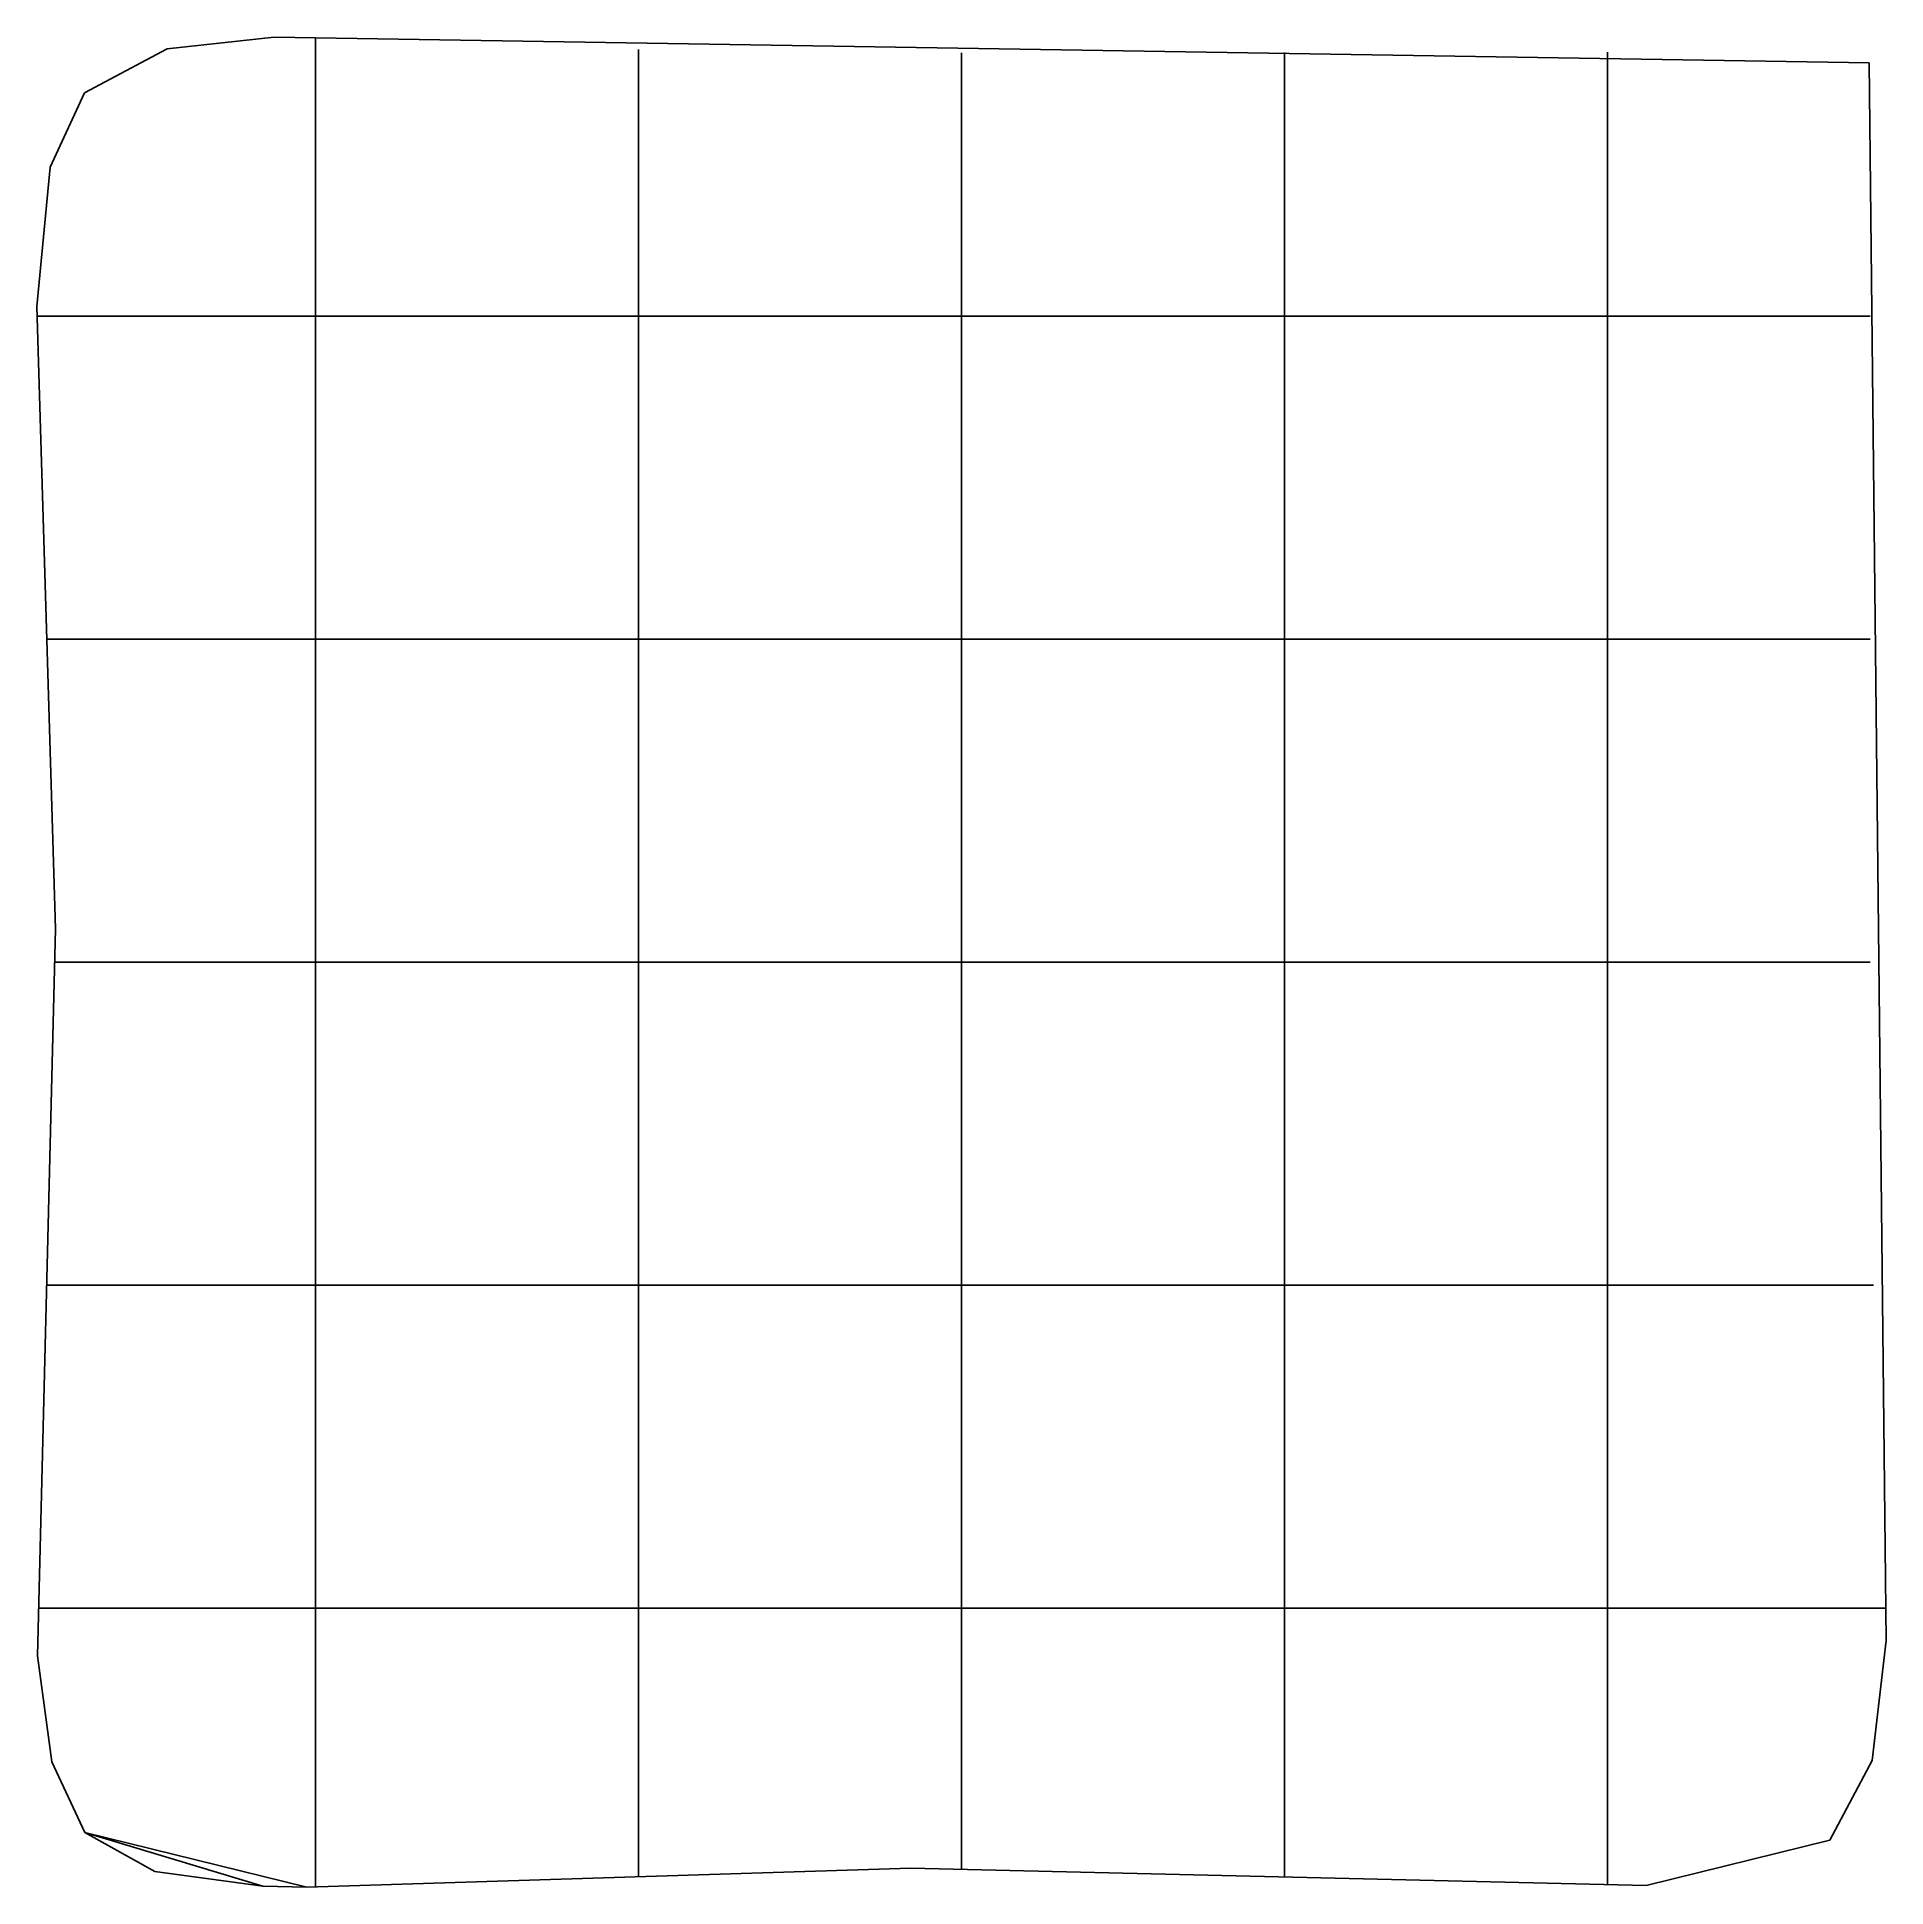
# Model space of a CAD drawing. Extents: x 0.4 to 14.7, y 0.4 to 14.8.
import ezdxf

# ---------------------------------------------------------------- set-up
doc = ezdxf.new("R2010")
doc.units = 0

msp = doc.modelspace()

# ---------------------------------------------------------------- linework, layer by layer
for p, q in [((2.272269, 14.751577), (1.443943, 14.661116)), ((2.272269, 14.751577), (1.443943, 14.661116)), ((14.618082, 14.55107), (2.272269, 14.751577)), ((14.618082, 14.55107), (2.272269, 14.751577)), ((1.443943, 14.661116), (0.802872, 14.318305)), ((1.443943, 14.661116), (0.802872, 14.318305)), ((2.592849, 14.716912), (2.592849, 14.742)), ((2.592849, 14.696833), (2.592849, 14.716912)), ((2.592849, 14.410383), (2.592849, 14.696833)), ((5.092849, 14.628767), (5.092849, 14.655)), ((5.092849, 14.613124), (5.092849, 14.628767)), ((5.092849, 14.325687), (5.092849, 14.613124)), ((7.592849, 14.367578), (7.592849, 14.628)), ((10.092849, 14.604433), (10.092849, 14.631)), ((10.092849, 14.589949), (10.092849, 14.604433)), ((12.592849, 14.608489), (12.592849, 14.635)), ((12.592849, 14.593814), (12.592849, 14.608489)), ((10.092849, 14.302264), (10.092849, 14.589949)), ((12.592849, 14.30617), (12.592849, 14.593814)), ((14.748152, 2.341912), (14.618082, 14.55107)), ((14.748152, 2.341912), (14.618082, 14.55107)), ((0.802872, 14.318305), (0.537053, 13.744036)), ((0.802872, 14.318305), (0.537053, 13.744036)), ((2.592849, 12.977179), (2.592849, 14.410383)), ((5.092849, 12.888501), (5.092849, 14.325687)), ((7.592849, 14.299335), (7.592849, 14.367578)), ((7.592849, 12.859801), (7.592849, 14.299335)), ((10.092849, 12.863841), (10.092849, 14.302264)), ((12.592849, 12.867949), (12.592849, 14.30617)), ((0.537053, 13.744036), (0.4361, 12.665617)), ((0.537053, 13.744036), (0.4361, 12.665617)), ((2.592849, 12.952548), (2.592849, 12.977179)), ((2.592849, 12.663194), (2.592849, 12.952548)), ((5.092849, 12.869323), (5.092849, 12.888501)), ((5.092849, 12.579), (5.092849, 12.869323)), ((7.592849, 12.842226), (7.592849, 12.859801)), ((7.592849, 12.552871), (7.592849, 12.842226)), ((10.092849, 12.846097), (10.092849, 12.863841)), ((10.092849, 12.555774), (10.092849, 12.846097)), ((12.592849, 12.849968), (12.592849, 12.867949)), ((12.592849, 12.559645), (12.592849, 12.849968)), ((0.4361, 12.665617), (0.580637, 7.849516)), ((0.4361, 12.665617), (0.580637, 7.849516)), ((2.592849, 12.617581), (2.592849, 12.663194)), ((2.592849, 12.577452), (2.592849, 12.617581)), ((0.438, 12.592238), (0.463025, 12.592238)), ((0.438, 12.592238), (0.463025, 12.592238)), ((0.463025, 12.592238), (0.483372, 12.592238)), ((0.483372, 12.592238), (0.76976, 12.592238)), ((0.76976, 12.592238), (2.201702, 12.592238)), ((2.201702, 12.592238), (2.226645, 12.592238)), ((2.226645, 12.592238), (2.516968, 12.592238)), ((2.516968, 12.592238), (2.562581, 12.592238)), ((2.562581, 12.592238), (2.602796, 12.592238)), ((2.592849, 11.15098), (2.592849, 12.577452)), ((2.602796, 12.592238), (4.028318, 12.592238)), ((4.028318, 12.592238), (4.313422, 12.592238)), ((4.313422, 12.592238), (4.382067, 12.592238)), ((4.382067, 12.592238), (4.383148, 12.592238)), ((4.383148, 12.592238), (4.384914, 12.592238)), ((4.384914, 12.592238), (4.387859, 12.592238)), ((4.387859, 12.592238), (4.390988, 12.592238)), ((4.390988, 12.592238), (4.39306, 12.592238)), ((4.39306, 12.592238), (4.39425, 12.592238)), ((4.39425, 12.592238), (4.394732, 12.592238)), ((4.394732, 12.592238), (5.781268, 12.592238)), ((5.092849, 12.533387), (5.092849, 12.579)), ((5.092849, 12.494772), (5.092849, 12.533387)), ((5.092849, 11.06925), (5.092849, 12.494772)), ((5.781268, 12.592238), (5.784408, 12.592238)), ((5.784408, 12.592238), (5.789532, 12.592238)), ((5.789532, 12.592238), (5.793235, 12.592238)), ((5.793235, 12.592238), (5.794117, 12.592238)), ((5.794117, 12.592238), (5.863074, 12.592238)), ((5.863074, 12.592238), (6.148179, 12.592238)), ((6.148179, 12.592238), (7.5737, 12.592238)), ((7.5737, 12.592238), (7.613742, 12.592238)), ((7.592849, 12.507258), (7.592849, 12.552871)), ((7.592849, 12.469112), (7.592849, 12.507258)), ((7.592849, 11.042641), (7.592849, 12.469112)), ((7.613742, 12.592238), (7.659355, 12.592238)), ((7.659355, 12.592238), (7.949677, 12.592238)), ((7.949677, 12.592238), (7.982935, 12.592238)), ((7.982935, 12.592238), (9.408457, 12.592238)), ((9.408457, 12.592238), (9.693561, 12.592238)), ((9.693561, 12.592238), (9.726645, 12.592238)), ((9.726645, 12.592238), (9.772258, 12.592238)), ((9.772258, 12.592238), (9.817692, 12.592238)), ((9.817692, 12.592238), (11.243214, 12.592238)), ((10.092849, 12.510161), (10.092849, 12.555774)), ((10.092849, 12.471963), (10.092849, 12.510161)), ((10.092849, 11.046442), (10.092849, 12.471963)), ((11.243214, 12.592238), (11.528318, 12.592238)), ((11.528318, 12.592238), (11.549226, 12.592238)), ((11.549226, 12.592238), (13.000839, 12.592238)), ((12.592849, 12.514032), (12.592849, 12.559645)), ((12.592849, 12.475765), (12.592849, 12.514032)), ((12.592849, 11.050243), (12.592849, 12.475765)), ((13.000839, 12.592238), (13.046452, 12.592238)), ((13.046452, 12.592238), (13.06202, 12.592238)), ((13.06202, 12.592238), (13.349765, 12.592238)), ((13.349765, 12.592238), (14.58515, 12.592238)), ((14.58515, 12.592238), (14.599348, 12.592238)), ((14.599348, 12.592238), (14.626, 12.592238)), ((2.592849, 10.866826), (2.592849, 11.15098)), ((5.092849, 10.784146), (5.092849, 11.06925)), ((7.592849, 10.758487), (7.592849, 11.042641)), ((10.092849, 10.761338), (10.092849, 11.046442)), ((12.592849, 10.765139), (12.592849, 11.050243)), ((2.592849, 10.797741), (2.592849, 10.866826)), ((2.592849, 10.796852), (2.592849, 10.797741)), ((2.592849, 10.794078), (2.592849, 10.796852)), ((2.592849, 10.78795), (2.592849, 10.794078)), ((2.592849, 10.785268), (2.592849, 10.78795)), ((2.592849, 9.397808), (2.592849, 10.785268)), ((5.092849, 10.715801), (5.092849, 10.784146)), ((7.592849, 10.690873), (7.592849, 10.758487)), ((10.092849, 10.693718), (10.092849, 10.761338)), ((12.592849, 10.697438), (12.592849, 10.765139)), ((5.092849, 10.714226), (5.092849, 10.715801)), ((5.092849, 10.709852), (5.092849, 10.714226)), ((5.092849, 10.706119), (5.092849, 10.709852)), ((5.092849, 10.702012), (5.092849, 10.706119)), ((5.092849, 10.698268), (5.092849, 10.702012)), ((5.092849, 9.311732), (5.092849, 10.698268)), ((7.592849, 10.690438), (7.592849, 10.690873)), ((7.592849, 10.688801), (7.592849, 10.690438)), ((7.592849, 10.687226), (7.592849, 10.688801)), ((7.592849, 10.682852), (7.592849, 10.687226)), ((7.592849, 10.680078), (7.592849, 10.682852)), ((7.592849, 10.67395), (7.592849, 10.680078)), ((7.592849, 10.671675), (7.592849, 10.67395)), ((7.592849, 10.671192), (7.592849, 10.671675)), ((7.592849, 9.283732), (7.592849, 10.671192)), ((10.092849, 10.6935), (10.092849, 10.693718)), ((10.092849, 10.691864), (10.092849, 10.6935)), ((10.092849, 10.688546), (10.092849, 10.691864)), ((10.092849, 10.686808), (10.092849, 10.688546)), ((10.092849, 10.685852), (10.092849, 10.686808)), ((10.092849, 10.682119), (10.092849, 10.685852)), ((10.092849, 10.681141), (10.092849, 10.682119)), ((10.092849, 10.678012), (10.092849, 10.681141)), ((10.092849, 10.67475), (10.092849, 10.678012)), ((10.092849, 10.674268), (10.092849, 10.67475)), ((10.092849, 9.287732), (10.092849, 10.674268)), ((12.592849, 10.695801), (12.592849, 10.697438)), ((12.592849, 10.695051), (12.592849, 10.695801)), ((12.592849, 10.689852), (12.592849, 10.695051)), ((12.592849, 10.686119), (12.592849, 10.689852)), ((12.592849, 10.685141), (12.592849, 10.686119)), ((12.592849, 10.682012), (12.592849, 10.685141)), ((12.592849, 10.678268), (12.592849, 10.682012)), ((12.592849, 9.291732), (12.592849, 10.678268)), ((0.514, 10.092238), (0.540015, 10.092238)), ((0.514, 10.092238), (0.540015, 10.092238)), ((0.540015, 10.092238), (0.556445, 10.092238)), ((0.556445, 10.092238), (0.843711, 10.092238)), ((0.843711, 10.092238), (2.280044, 10.092238)), ((2.280044, 10.092238), (2.300194, 10.092238)), ((2.300194, 10.092238), (2.590516, 10.092238)), ((2.590516, 10.092238), (2.636129, 10.092238)), ((2.636129, 10.092238), (2.675023, 10.092238)), ((2.675023, 10.092238), (4.100544, 10.092238)), ((4.100544, 10.092238), (4.385648, 10.092238)), ((4.385648, 10.092238), (4.45349, 10.092238)), ((4.45349, 10.092238), (4.453949, 10.092238)), ((4.453949, 10.092238), (4.459148, 10.092238)), ((4.459148, 10.092238), (4.462881, 10.092238)), ((4.462881, 10.092238), (4.463859, 10.092238)), ((4.463859, 10.092238), (4.466988, 10.092238)), ((4.466988, 10.092238), (4.470732, 10.092238)), ((4.470732, 10.092238), (5.857268, 10.092238)), ((5.857268, 10.092238), (5.858228, 10.092238)), ((5.858228, 10.092238), (5.86146, 10.092238)), ((5.86146, 10.092238), (5.864563, 10.092238)), ((5.864563, 10.092238), (5.865532, 10.092238)), ((5.865532, 10.092238), (5.935301, 10.092238)), ((5.935301, 10.092238), (6.220405, 10.092238)), ((6.220405, 10.092238), (7.645927, 10.092238)), ((7.645927, 10.092238), (7.68729, 10.092238)), ((7.68729, 10.092238), (7.732903, 10.092238)), ((7.732903, 10.092238), (8.023226, 10.092238)), ((8.023226, 10.092238), (8.055162, 10.092238)), ((8.055162, 10.092238), (9.480683, 10.092238)), ((9.480683, 10.092238), (9.509871, 10.092238)), ((9.509871, 10.092238), (9.800194, 10.092238)), ((9.800194, 10.092238), (9.845806, 10.092238)), ((9.845806, 10.092238), (9.889919, 10.092238)), ((9.889919, 10.092238), (11.31544, 10.092238)), ((11.31544, 10.092238), (11.600544, 10.092238)), ((11.600544, 10.092238), (11.622774, 10.092238)), ((11.622774, 10.092238), (13.074387, 10.092238)), ((13.074387, 10.092238), (13.12, 10.092238)), ((13.12, 10.092238), (13.134915, 10.092238)), ((13.134915, 10.092238), (13.42266, 10.092238)), ((13.42266, 10.092238), (13.57517, 10.092238)), ((13.57517, 10.092238), (13.684536, 10.092238)), ((13.684536, 10.092238), (14.626, 10.092238)), ((2.592849, 9.396847), (2.592849, 9.397808)), ((2.592849, 9.395667), (2.592849, 9.396847)), ((2.592849, 9.393612), (2.592849, 9.395667)), ((2.592849, 9.388517), (2.592849, 9.393612)), ((2.592849, 9.386732), (2.592849, 9.388517)), ((2.592849, 9.385765), (2.592849, 9.386732)), ((2.592849, 9.384758), (2.592849, 9.385765)), ((2.592849, 9.316223), (2.592849, 9.384758)), ((2.592849, 9.03207), (2.592849, 9.316223)), ((5.092849, 9.310772), (5.092849, 9.311732)), ((5.092849, 9.30754), (5.092849, 9.310772)), ((5.092849, 9.304437), (5.092849, 9.30754)), ((5.092849, 9.234494), (5.092849, 9.304437)), ((5.092849, 8.949389), (5.092849, 9.234494)), ((7.592849, 9.279612), (7.592849, 9.283732)), ((7.592849, 9.278506), (7.592849, 9.279612)), ((7.592849, 9.207884), (7.592849, 9.278506)), ((7.592849, 8.92373), (7.592849, 9.207884)), ((10.092849, 9.28354), (10.092849, 9.287732)), ((10.092849, 9.282144), (10.092849, 9.28354)), ((10.092849, 9.211685), (10.092849, 9.282144)), ((10.092849, 8.926581), (10.092849, 9.211685)), ((12.592849, 9.290772), (12.592849, 9.291732)), ((12.592849, 9.28754), (12.592849, 9.290772)), ((12.592849, 9.285856), (12.592849, 9.28754)), ((12.592849, 9.215487), (12.592849, 9.285856)), ((12.592849, 8.930382), (12.592849, 9.215487)), ((2.592849, 7.605598), (2.592849, 9.03207)), ((5.092849, 7.523868), (5.092849, 8.949389)), ((7.592849, 7.497258), (7.592849, 8.92373)), ((10.092849, 7.50106), (10.092849, 8.926581)), ((12.592849, 7.504861), (12.592849, 8.930382)), ((0.580637, 7.849516), (0.441229, 2.22348)), ((0.580637, 7.849516), (0.441229, 2.22348)), ((0.576, 7.592238), (0.576861, 7.592238)), ((0.576, 7.592238), (0.576861, 7.592238)), ((0.576861, 7.592238), (0.834333, 7.592238)), ((0.834333, 7.592238), (0.904243, 7.592238)), ((0.904243, 7.592238), (2.344768, 7.592238)), ((2.344768, 7.592238), (2.361161, 7.592238)), ((2.361161, 7.592238), (2.650516, 7.592238)), ((2.592849, 7.565452), (2.592849, 7.605598)), ((2.650516, 7.592238), (2.696129, 7.592238)), ((2.696129, 7.592238), (2.733944, 7.592238)), ((2.733944, 7.592238), (4.160416, 7.592238)), ((4.160416, 7.592238), (4.44457, 7.592238)), ((4.44457, 7.592238), (4.512067, 7.592238)), ((4.512067, 7.592238), (4.515199, 7.592238)), ((4.515199, 7.592238), (4.51852, 7.592238)), ((4.51852, 7.592238), (4.521148, 7.592238)), ((4.521148, 7.592238), (4.523922, 7.592238)), ((4.523922, 7.592238), (4.53005, 7.592238)), ((4.53005, 7.592238), (4.532325, 7.592238)), ((4.532325, 7.592238), (4.532808, 7.592238)), ((4.532808, 7.592238), (5.920268, 7.592238)), ((5.920268, 7.592238), (5.922333, 7.592238)), ((5.922333, 7.592238), (5.923334, 7.592238)), ((5.923334, 7.592238), (5.924016, 7.592238)), ((5.924016, 7.592238), (5.995173, 7.592238)), ((5.995173, 7.592238), (6.279327, 7.592238)), ((6.279327, 7.592238), (7.705798, 7.592238)), ((7.705798, 7.592238), (7.748258, 7.592238)), ((7.748258, 7.592238), (7.793871, 7.592238)), ((7.793871, 7.592238), (8.083226, 7.592238)), ((8.083226, 7.592238), (8.114083, 7.592238)), ((8.114083, 7.592238), (9.540555, 7.592238)), ((9.540555, 7.592238), (9.570839, 7.592238)), ((9.570839, 7.592238), (9.860194, 7.592238)), ((9.860194, 7.592238), (9.905806, 7.592238)), ((9.905806, 7.592238), (9.94884, 7.592238)), ((9.94884, 7.592238), (11.375312, 7.592238)), ((11.375312, 7.592238), (11.659466, 7.592238)), ((11.659466, 7.592238), (11.731448, 7.592238)), ((11.731448, 7.592238), (11.732325, 7.592238)), ((11.732325, 7.592238), (11.732808, 7.592238)), ((11.732808, 7.592238), (13.120268, 7.592238)), ((13.120268, 7.592238), (13.124388, 7.592238)), ((13.124388, 7.592238), (13.129483, 7.592238)), ((13.129483, 7.592238), (13.131268, 7.592238)), ((13.131268, 7.592238), (13.132235, 7.592238)), ((13.132235, 7.592238), (13.133992, 7.592238)), ((13.133992, 7.592238), (13.13569, 7.592238)), ((13.13569, 7.592238), (13.137395, 7.592238)), ((13.137395, 7.592238), (13.139718, 7.592238)), ((13.139718, 7.592238), (13.141312, 7.592238)), ((13.141312, 7.592238), (13.142697, 7.592238)), ((13.142697, 7.592238), (13.195342, 7.592238)), ((13.195342, 7.592238), (13.482127, 7.592238)), ((13.482127, 7.592238), (14.58515, 7.592238)), ((14.58515, 7.592238), (14.599348, 7.592238)), ((14.599348, 7.592238), (14.626, 7.592238)), ((2.592849, 7.519839), (2.592849, 7.565452)), ((2.592849, 7.230484), (2.592849, 7.519839)), ((5.092849, 7.482226), (5.092849, 7.523868)), ((5.092849, 7.436613), (5.092849, 7.482226)), ((7.592849, 7.455129), (7.592849, 7.497258)), ((7.592849, 7.409516), (7.592849, 7.455129)), ((10.092849, 7.459), (10.092849, 7.50106)), ((10.092849, 7.413387), (10.092849, 7.459)), ((12.592849, 7.462871), (12.592849, 7.504861)), ((12.592849, 7.417258), (12.592849, 7.462871)), ((5.092849, 7.14629), (5.092849, 7.436613)), ((7.592849, 7.120161), (7.592849, 7.409516)), ((10.092849, 7.123065), (10.092849, 7.413387)), ((12.592849, 7.126935), (12.592849, 7.417258)), ((2.592849, 7.197313), (2.592849, 7.230484)), ((2.592849, 5.770841), (2.592849, 7.197313)), ((5.092849, 7.114633), (5.092849, 7.14629)), ((5.092849, 5.689111), (5.092849, 7.114633)), ((7.592849, 7.088973), (7.592849, 7.120161)), ((7.592849, 5.662501), (7.592849, 7.088973)), ((10.092849, 7.091824), (10.092849, 7.123065)), ((10.092849, 5.666303), (10.092849, 7.091824)), ((12.592849, 7.095626), (12.592849, 7.126935)), ((12.592849, 5.670104), (12.592849, 7.095626)), ((2.592849, 5.486687), (2.592849, 5.770841)), ((5.092849, 5.659645), (5.092849, 5.689111)), ((5.092849, 5.369323), (5.092849, 5.659645)), ((7.592849, 5.632548), (7.592849, 5.662501)), ((7.592849, 5.349968), (7.592849, 5.632548)), ((10.092849, 5.636419), (10.092849, 5.666303)), ((10.092849, 5.346097), (10.092849, 5.636419)), ((12.592849, 5.64029), (12.592849, 5.670104)), ((12.592849, 5.349968), (12.592849, 5.64029)), ((2.592849, 5.453516), (2.592849, 5.486687)), ((2.592849, 5.407903), (2.592849, 5.453516)), ((2.592849, 5.362556), (2.592849, 5.407903)), ((2.592849, 3.936084), (2.592849, 5.362556)), ((5.092849, 5.32371), (5.092849, 5.369323)), ((5.092849, 5.279876), (5.092849, 5.32371)), ((7.592849, 5.343194), (7.592849, 5.349968)), ((7.592849, 5.297581), (7.592849, 5.343194)), ((7.592849, 5.254216), (7.592849, 5.297581)), ((10.092849, 5.300484), (10.092849, 5.346097)), ((10.092849, 5.257068), (10.092849, 5.300484)), ((12.592849, 5.304355), (12.592849, 5.349968)), ((12.592849, 5.260869), (12.592849, 5.304355)), ((5.092849, 3.854355), (5.092849, 5.279876)), ((7.592849, 3.827745), (7.592849, 5.254216)), ((10.092849, 3.831546), (10.092849, 5.257068)), ((12.592849, 3.835348), (12.592849, 5.260869)), ((0.513, 5.092238), (0.777539, 5.092238)), ((0.513, 5.092238), (0.777539, 5.092238)), ((0.777539, 5.092238), (0.842754, 5.092238)), ((0.842754, 5.092238), (2.280044, 5.092238)), ((2.280044, 5.092238), (2.300194, 5.092238)), ((2.300194, 5.092238), (2.589548, 5.092238)), ((2.589548, 5.092238), (2.635161, 5.092238)), ((2.635161, 5.092238), (2.674072, 5.092238)), ((2.674072, 5.092238), (4.100544, 5.092238)), ((4.100544, 5.092238), (4.384698, 5.092238)), ((4.384698, 5.092238), (4.45249, 5.092238)), ((4.45249, 5.092238), (4.453013, 5.092238)), ((4.453013, 5.092238), (4.45552, 5.092238)), ((4.45552, 5.092238), (4.458148, 5.092238)), ((4.458148, 5.092238), (4.460922, 5.092238)), ((4.460922, 5.092238), (4.46705, 5.092238)), ((4.46705, 5.092238), (4.469325, 5.092238)), ((4.469325, 5.092238), (4.469808, 5.092238)), ((4.469808, 5.092238), (5.857268, 5.092238)), ((5.857268, 5.092238), (5.861388, 5.092238)), ((5.861388, 5.092238), (5.864492, 5.092238)), ((5.864492, 5.092238), (5.865462, 5.092238)), ((5.865462, 5.092238), (5.935301, 5.092238)), ((5.935301, 5.092238), (6.219455, 5.092238)), ((6.219455, 5.092238), (7.645927, 5.092238)), ((7.645927, 5.092238), (7.68729, 5.092238)), ((7.68729, 5.092238), (7.732903, 5.092238)), ((7.732903, 5.092238), (8.022258, 5.092238)), ((8.022258, 5.092238), (8.054212, 5.092238)), ((8.054212, 5.092238), (8.111495, 5.092238)), ((8.111495, 5.092238), (9.480683, 5.092238)), ((9.480683, 5.092238), (9.509871, 5.092238)), ((9.509871, 5.092238), (9.799226, 5.092238)), ((9.799226, 5.092238), (9.844839, 5.092238)), ((9.844839, 5.092238), (9.888968, 5.092238)), ((9.888968, 5.092238), (11.31544, 5.092238)), ((11.31544, 5.092238), (11.599594, 5.092238)), ((11.599594, 5.092238), (11.621806, 5.092238)), ((11.621806, 5.092238), (13.074387, 5.092238)), ((13.074387, 5.092238), (13.12, 5.092238)), ((13.12, 5.092238), (13.136394, 5.092238)), ((13.136394, 5.092238), (13.422925, 5.092238)), ((13.422925, 5.092238), (14.609299, 5.092238)), ((14.609299, 5.092238), (14.624698, 5.092238)), ((14.624698, 5.092238), (14.651, 5.092238)), ((2.592849, 3.65193), (2.592849, 3.936084)), ((5.092849, 3.56925), (5.092849, 3.854355)), ((7.592849, 3.543591), (7.592849, 3.827745)), ((10.092849, 3.546442), (10.092849, 3.831546)), ((12.592849, 3.550243), (12.592849, 3.835348)), ((2.592849, 3.630935), (2.592849, 3.65193)), ((2.592849, 2.178355), (2.592849, 3.630935)), ((5.092849, 3.546742), (5.092849, 3.56925)), ((5.092849, 2.095129), (5.092849, 3.546742)), ((7.592849, 3.471969), (7.592849, 3.543591)), ((7.592849, 2.06831), (7.592849, 3.471969)), ((10.092849, 3.474901), (10.092849, 3.546442)), ((10.092849, 2.069797), (10.092849, 3.474901)), ((12.592849, 3.478742), (12.592849, 3.550243)), ((12.592849, 2.07261), (12.592849, 3.478742)), ((0.45, 2.592238), (0.719136, 2.592238)), ((0.45, 2.592238), (0.719136, 2.592238)), ((0.719136, 2.592238), (0.781435, 2.592238)), ((0.781435, 2.592238), (2.215126, 2.592238)), ((2.215126, 2.592238), (2.239226, 2.592238)), ((2.239226, 2.592238), (2.528581, 2.592238)), ((2.528581, 2.592238), (2.574194, 2.592238)), ((2.574194, 2.592238), (2.614201, 2.592238)), ((2.614201, 2.592238), (4.040672, 2.592238)), ((4.040672, 2.592238), (4.324826, 2.592238)), ((4.324826, 2.592238), (4.39332, 2.592238)), ((4.39332, 2.592238), (4.395148, 2.592238)), ((4.395148, 2.592238), (4.397922, 2.592238)), ((4.397922, 2.592238), (4.40405, 2.592238)), ((4.40405, 2.592238), (4.406325, 2.592238)), ((4.406325, 2.592238), (4.406808, 2.592238)), ((4.406808, 2.592238), (5.794268, 2.592238)), ((5.794268, 2.592238), (5.798388, 2.592238)), ((5.798388, 2.592238), (5.803483, 2.592238)), ((5.803483, 2.592238), (5.805268, 2.592238)), ((5.805268, 2.592238), (5.806235, 2.592238)), ((5.806235, 2.592238), (5.806674, 2.592238)), ((5.806674, 2.592238), (5.875429, 2.592238)), ((5.875429, 2.592238), (6.159583, 2.592238)), ((6.159583, 2.592238), (7.586055, 2.592238)), ((7.586055, 2.592238), (7.626323, 2.592238)), ((7.626323, 2.592238), (7.671935, 2.592238)), ((7.671935, 2.592238), (7.96129, 2.592238)), ((7.96129, 2.592238), (7.99434, 2.592238)), ((7.99434, 2.592238), (9.420811, 2.592238)), ((9.420811, 2.592238), (9.704965, 2.592238)), ((9.704965, 2.592238), (9.738258, 2.592238)), ((9.738258, 2.592238), (9.783871, 2.592238)), ((9.783871, 2.592238), (9.829096, 2.592238)), ((9.829096, 2.592238), (11.255568, 2.592238)), ((11.255568, 2.592238), (11.539722, 2.592238)), ((11.539722, 2.592238), (11.560839, 2.592238)), ((11.560839, 2.592238), (13.013419, 2.592238)), ((13.013419, 2.592238), (13.059032, 2.592238)), ((13.059032, 2.592238), (13.081963, 2.592238)), ((13.081963, 2.592238), (13.367507, 2.592238)), ((13.367507, 2.592238), (14.693995, 2.592238)), ((14.693995, 2.592238), (14.713862, 2.592238)), ((14.713862, 2.592238), (14.739, 2.592238)), ((14.640746, 1.41444), (14.748152, 2.341912)), ((14.640746, 1.41444), (14.748152, 2.341912)), ((0.441229, 2.22348), (0.550897, 1.403428)), ((0.441229, 2.22348), (0.550897, 1.403428)), ((2.592849, 2.132742), (2.592849, 2.178355)), ((2.592849, 2.109058), (2.592849, 2.132742)), ((2.592849, 1.823624), (2.592849, 2.109058)), ((5.092849, 2.049516), (5.092849, 2.095129)), ((5.092849, 2.03218), (5.092849, 2.049516)), ((5.092849, 1.744881), (5.092849, 2.03218)), ((7.592849, 2.066605), (7.592849, 2.06831)), ((7.592849, 2.064282), (7.592849, 2.066605)), ((7.592849, 2.061242), (7.592849, 2.064282)), ((7.592849, 2.060253), (7.592849, 2.061242)), ((7.592849, 2.008774), (7.592849, 2.060253)), ((7.592849, 1.721831), (7.592849, 2.008774)), ((10.092849, 2.069003), (10.092849, 2.069797)), ((10.092849, 2.068219), (10.092849, 2.069003)), ((10.092849, 2.067448), (10.092849, 2.068219)), ((10.092849, 2.065242), (10.092849, 2.067448)), ((10.092849, 2.064034), (10.092849, 2.065242)), ((10.092849, 2.009136), (10.092849, 2.064034)), ((10.092849, 1.721847), (10.092849, 2.009136)), ((12.592849, 2.072219), (12.592849, 2.07261)), ((12.592849, 2.069182), (12.592849, 2.072219)), ((12.592849, 2.067835), (12.592849, 2.069182)), ((12.592849, 2.009107), (12.592849, 2.067835)), ((12.592849, 1.7225), (12.592849, 2.009107)), ((2.592849, 0.482372), (2.592849, 1.823624)), ((5.092849, 1.607148), (5.092849, 1.744881)), ((7.592849, 0.615323), (7.592849, 1.721831)), ((10.092849, 0.557373), (10.092849, 1.721847)), ((12.592849, 0.499643), (12.592849, 1.7225)), ((5.092849, 1.412735), (5.092849, 1.607148)), ((0.550897, 1.403428), (0.8066, 0.857608)), ((0.550897, 1.403428), (0.8066, 0.857608)), ((5.092849, 0.516), (5.092849, 1.412735)), ((5.092849, 0.516), (5.092849, 1.412735)), ((14.312814, 0.797006), (14.640746, 1.41444)), ((14.312814, 0.797006), (14.640746, 1.41444)), ((0.8066, 0.857608), (2.525632, 0.434835)), ((0.8066, 0.857608), (2.525632, 0.434835)), ((0.806799, 0.85731), (1.349082, 0.555816)), ((2.184589, 0.441867), (0.806799, 0.85731)), ((12.892612, 0.447509), (14.312814, 0.797006)), ((12.892612, 0.447509), (14.312814, 0.797006)), ((2.525632, 0.434835), (7.198915, 0.581251)), ((2.525632, 0.434835), (7.198915, 0.581251)), ((7.198915, 0.581251), (12.892612, 0.447509)), ((7.198915, 0.581251), (12.892612, 0.447509)), ((7.592849, 0.614363), (7.592849, 0.615323)), ((7.592849, 0.600909), (7.592849, 0.614363)), ((7.592849, 0.574), (7.592849, 0.600909)), ((7.592849, 0.574), (7.592849, 0.600909)), ((1.349082, 0.555816), (2.184589, 0.441867)), ((2.184589, 0.441867), (2.525632, 0.434835)), ((2.592849, 0.462025), (2.592849, 0.482372)), ((2.592849, 0.437), (2.592849, 0.462025)), ((2.592849, 0.437), (2.592849, 0.462025)), ((10.092849, 0.541042), (10.092849, 0.557373)), ((10.092849, 0.515), (10.092849, 0.541042)), ((10.092849, 0.515), (10.092849, 0.541042)), ((12.592849, 0.480253), (12.592849, 0.499643)), ((12.592849, 0.455), (12.592849, 0.480253)), ((12.592849, 0.455), (12.592849, 0.480253))]:
    msp.add_line(p, q)

doc.saveas('drawing.dxf')
